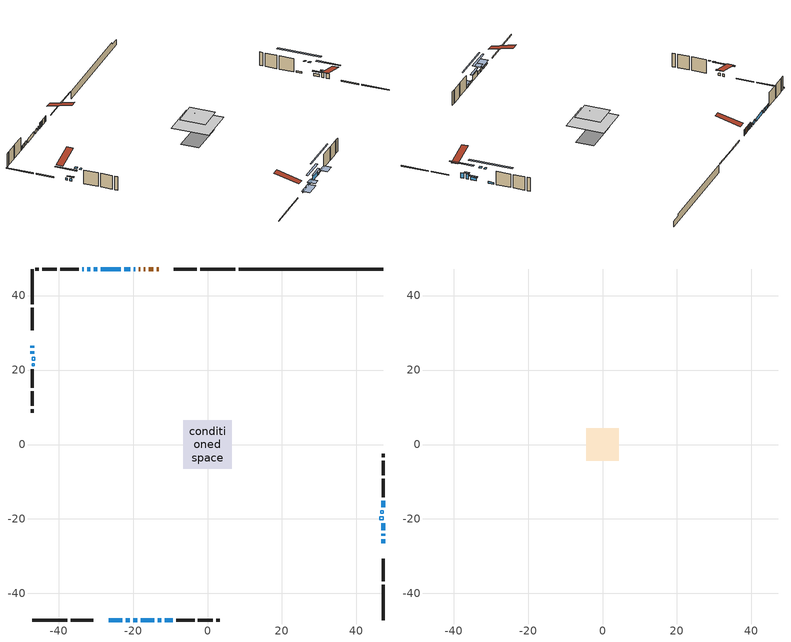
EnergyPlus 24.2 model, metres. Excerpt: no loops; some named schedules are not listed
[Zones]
conditioned space
 floor adiabatic (AdiabaticFloorConstruction): -6.47,-6.47 -6.47,6.47 6.47,6.47 6.47,-6.47 z3.05
 floor foundation (Slab1 construction): -6.58,-3.1 -6.58,3.1 6.58,3.1 6.58,-3.1 z-2.13
 wall outside (RimJoist1 construction): 7.48,47.12 -2,47.12 / -47.12,-47.12 -37.64,-47.12 / -47.12,47.12 -47.12,37.64 / 47.12,-47.12 47.12,-37.64 z0.61:0.91
 wall outside (RimJoist2 construction): -2.93,47.12 -9.01,47.12 / -36.71,-47.12 -30.62,-47.12 / -47.12,36.71 -47.12,30.62 / 47.12,-36.71 47.12,-30.62 z0.61:0.91
 wall outside (AdiabaticWallConstruction 1): -13.11,47.12 -13.61,47.12 / -14.53,47.12 -15.79,47.12 / -16.72,47.12 -17.14,47.12 / -18.07,47.12 -18.48,47.12 z0.61:2.64
 wall outside (AdiabaticWallConstruction): -26.53,-47.12 -22.85,-47.12 / -11.5,-47.12 -9.34,-47.12 z0.61:0.94; -19.4,47.12 -19.81,47.12 / -20.74,47.12 -22.31,47.12 / -21.92,-47.12 -20.85,-47.12 / -19.93,-47.12 -18.86,-47.12 / -23.24,47.12 -28.73,47.12 / -29.65,47.12 -30.49,47.12 / -31.42,47.12 -32.24,47.12 / -33.17,47.12 -33.63,47.12 z0.61:1.83; 47.12,-26.53 47.12,-25.47 / -17.93,-47.12 -14.27,-47.12 z0.61:2.44; -47.12,26.53 -47.12,25.92 / -47.12,25 -47.12,24.38 z0.61:1.45; 47.12,-24.54 47.12,-23.93 z0.61:2.39; 47.12,-23 47.12,-21.17 z0.61:1.6; 47.12,-16.87 47.12,-15.04 / -13.34,-47.12 -12.43,-47.12 z0.61:1.22
 wall outside (Wall1 construction): -34.56,47.12 -39.48,47.12 / -8.41,-47.12 -3.49,-47.12 / -47.12,20.2 -47.12,15.27 / 47.12,-14.12 47.12,-9.19 z0.61:5.49
 wall outside (Wall2 construction): -40.41,47.12 -44.33,47.12 / -2.56,-47.12 1.36,-47.12 / -47.12,14.34 -47.12,10.42 / 47.12,-8.26 47.12,-4.34 z0.61:5.49
 wall outside (Wall3 construction): -45.26,47.12 -46.19,47.12 / 2.29,-47.12 3.22,-47.12 / -47.12,9.49 -47.12,8.56 / 47.12,-3.41 47.12,-2.48 z0.61:5.49
 wall foundation (FoundationWall1 construction): 8.41,47.12,-2.13 8.41,47.12,0.61 43.25,47.12,0.61 43.25,47.12,-0.18 47.12,47.12,-0.18 47.12,47.12,-2.13
 window (WindowConstruction 9): -26.53,-47.12 -22.85,-47.12 z0.61:0.94
 window (WindowConstruction 11): -19.4,47.12 -19.81,47.12 z0.61:1.83
 window (WindowConstruction 12): -20.74,47.12 -22.31,47.12 z0.61:1.83
 window (WindowConstruction): 47.12,-26.53 47.12,-25.47 z0.61:2.44
 window (WindowConstruction 1): -21.92,-47.12 -20.85,-47.12 z0.61:1.83
 window (WindowConstruction 2): -19.92,-47.12 -18.86,-47.12 z0.61:1.83
 window (WindowConstruction 3): -47.12,26.53 -47.12,25.92 z0.61:1.45
 window (WindowConstruction 13): 47.12,-24.54 47.12,-23.93 z0.61:2.39
 window (WindowConstruction 4): 47.12,-23 47.12,-21.17 z0.61:1.6
 window (WindowConstruction 5): -23.24,47.12 -28.73,47.12 z0.61:1.83
 window (WindowConstruction 6): -29.65,47.12 -30.49,47.12 z0.61:1.83
 window (WindowConstruction 7): -17.93,-47.12 -14.27,-47.12 z0.61:2.44
 window (WindowConstruction 8): -47.12,24.99 -47.12,24.38 z0.61:1.45
 window (WindowConstruction 17): -31.42,47.12 -32.24,47.12 z0.61:1.83
 window (WindowConstruction 14): 47.12,-16.87 47.12,-15.04 z0.61:1.22
 window (WindowConstruction 15): -33.17,47.12 -33.63,47.12 z0.61:1.83
 window (WindowConstruction 16): -13.34,-47.12 -12.43,-47.12 z0.61:1.22
 window (WindowConstruction 10): -11.5,-47.12 -9.34,-47.12 z0.61:0.94
 door (Door): -13.11,47.12 -13.61,47.12 z0.61:2.64
 door (Door 1): -14.54,47.12 -15.79,47.12 z0.61:2.64
 door (Door 2): -16.72,47.12 -17.14,47.12 z0.61:2.64
 door (Door 3): -18.07,47.12 -18.47,47.12 z0.61:2.64
 ceiling adiabatic (AdiabaticFloorConstruction): 6.47,-6.47 6.47,6.47 -6.47,6.47 -6.47,-6.47 z3.05
 roof outside (Roof2 construction): -1.51,1.51 -1.51,-1.51 1.51,-1.51 1.51,1.51 z5.49
 roof outside (AdiabaticRoofConstruction): -47.12,22.66,5.49 -46.35,22.66,5.68 -46.35,23.46,5.68 -47.12,23.46,5.49; 47.12,-19.38,5.49 46.29,-19.38,5.7 46.29,-20.24,5.7 47.12,-20.24,5.49; 47.13,-17.8,5.49 46.49,-17.8,5.64 46.49,-18.45,5.64 47.13,-18.45,5.49; -47.13,21.12,5.49 -46.53,21.12,5.64 -46.53,21.74,5.64 -47.13,21.74,5.49
 skylight (SkylightConstruction): -47.12,22.66,5.49 -46.36,22.66,5.68 -46.36,23.46,5.68 -47.12,23.46,5.49
 skylight (SkylightConstruction 1): 47.12,-19.38,5.49 46.29,-19.38,5.7 46.29,-20.24,5.7 47.12,-20.24,5.49
 skylight (SkylightConstruction 2): 47.12,-17.8,5.49 46.5,-17.8,5.64 46.5,-18.45,5.64 47.12,-18.45,5.49
 skylight (SkylightConstruction 3): -47.12,21.12,5.49 -46.53,21.12,5.63 -46.53,21.73,5.63 -47.12,21.73,5.49
attic - vented
 floor to conditioned space (Floor1 construction Reversed): -4.4,-4.4 -4.4,4.4 4.4,4.4 4.4,-4.4 z5.49
 roof outside (Roof1 construction): -12.18,47.12,5.49 -12.18,38.46,7.65 -9.94,38.46,7.65 -9.94,47.12,5.49; -27.46,-47.12,5.49 -27.46,-38.46,7.65 -29.7,-38.46,7.65 -29.7,-47.12,5.49; -47.12,27.46,5.49 -38.46,27.46,7.65 -38.46,29.7,7.65 -47.12,29.7,5.49; 47.12,-27.46,5.49 38.46,-27.46,7.65 38.46,-29.7,7.65 47.12,-29.7,5.49
shading: -22.24,-47.12 -27.14,-47.12 -27.14,-49.86 -22.24,-49.86 z1.55; 47.12,-21.81 47.12,-30.19 47.73,-30.19 47.73,-21.81 z6.1; -20.24,-47.12 -22.53,-47.12 -22.53,-49.86 -20.24,-49.86 z2.44; -15.2,-47.12 -23.59,-47.12 -23.59,-47.73 -15.2,-47.73 z5.49; -47.12,22.41 -47.12,30.04 -47.73,30.04 -47.73,22.41 z4.96; 47.12,-23.32 47.12,-25.15 47.73,-25.15 47.73,-23.32 z3; 47.12,-20.56 47.12,-23.61 47.73,-23.61 47.73,-20.56 z2.21; -13.66,-47.12 -18.54,-47.12 -18.54,-47.73 -13.66,-47.73 z3.05; -47.12,23.47 -47.12,25.91 -47.73,25.91 -47.73,23.47 z2.36; 47.12,-8.34 47.12,-23.58 47.73,-23.58 47.73,-8.34 z7.93; -5.72,-47.12 -20.05,-47.12 -20.05,-47.42 -5.72,-47.42 z7.93; -8.73,-47.12 -12.11,-47.12 -12.11,-49.86 -8.73,-49.86 z1.55
[Building]
Building 1: Terrain=Suburbs
[Site:Location]
Vancouver Intl AP_BC: Latitude {deg}=49.19; Longitude {deg}=-123.18; Time Zone {hr}=-8; Elevation {m}=4; Keep Site Location Information=Yes
[Site:GroundTemperature:Shallow]
8.06451, 6.96315, 6.87495, 7.3976, 9.49575, 11.5841, 13.3946, 14.5416, 14.639, 13.7062, 11.9418, 9.91751
[Site:WaterMainsTemperature]
Calculation Method=Schedule; Temperature Schedule=mains temperature schedule
[Material] Roughness=Rough; Thermal Absorptance=0.9
Name | Thickness {m} | Conductivity {W/m-K} | Density {kg/m3} | Specific Heat {J/kg-K} | Solar Absorptance | Visible Absorptance
asphalt or fiberglass shingles | 0.00635 | 0.162714 | 1121.4 | 1465.45 | 0.4 | 0.4
asphalt or fiberglass shingles 1 | 0.00635 | 0.162714 | 1121.4 | 1465.45 | 0.7 | 0.7
ceiling loosefill ins | 0.254 | 0.0480833 | 16.02 | 1046.75 | 0.7 | 0.7
ceiling stud and cavity | 0.1397 | 0.113016 | 65.682 | 1177.47 | 0.7 | 0.7
concrete 4.0 in. | 0.1016 | 1.803125 | 2242.8 | 837.4 | 0.7 | 0.7
concrete 8.0 in. | 0.2032 | 1.803125 | 2242.8 | 837.4 | 0.7 | 0.7
door material | 0.04445 | 0.188738 | 512.64 | 1214.23 | 0.7 | 0.7
door material 1 | 0.04445 | 0.053851 | 512.64 | 1214.23 | 0.7 | 0.7
exterior vertical ins | 0.0519071 | 0.029427 | 32.04 | 1214.23 | 0.7 | 0.7
floor covering | 0.0127 | 0.0433444 | 54.468 | 1339.84 | 0.6 | 0.6
floor rigid ins; roof rigid ins 1; wall rigid ins 1 | 0.512978 | 0.029427 | 32.04 | 1214.23 | 0.7 | 0.7
floor stud and cavity | 0.1397 | 1.75129 | 37.0049 | 1207.88 | 0.7 | 0.7
furniture material conditioned space 1 | 0.1524 | 0.115458 | 640.8 | 1214.23 | 0.6 | 0.6
gypsum board | 0.0127 | 0.160291 | 801 | 837.4 | 0.6 | 0.6
gypsum board 1 | 0.0127 | 0.160291 | 801 | 837.4 | 0.7 | 0.7
osb sheathing 0.5 in. | 0.0127 | 0.115458 | 512.64 | 1214.23 | 0.7 | 0.7
osb sheathing 0.75 in. | 0.01905 | 0.115458 | 512.64 | 1214.23 | 0.7 | 0.7
osb sheathing 2.0 in. | 0.0508 | 0.115458 | 512.64 | 1214.23 | 0.7 | 0.7
rim joist rigid ins; roof rigid ins | 0.103632 | 0.029427 | 32.04 | 1214.23 | 0.7 | 0.7
rim joist stud and cavity | 0.0508 | 0.0959811 | 125.044 | 1163.47 | 0.6 | 0.6
rim joist stud and cavity 1 | 0.0508 | 0.0969488 | 125.044 | 1163.47 | 0.6 | 0.6
roof stud and cavity | 0.2032 | 0.978486 | 78.34581 | 1123.46 | 0.7 | 0.7
roof stud and cavity 1 | 0.18415 | 1.78684 | 37.0049 | 1207.88 | 0.6 | 0.6
slab rigid ins | 0.0621787 | 0.029427 | 32.04 | 1214.23 | 0.7 | 0.7
wall rigid ins | 0.051816 | 0.029427 | 32.04 | 1214.23 | 0.7 | 0.7
wall stud and cavity | 0.1397 | 0.168448 | 139.0536 | 1170.24 | 0.7 | 0.7
wall stud and cavity 1 | 0.1397 | 0.185807 | 139.0536 | 1170.24 | 0.7 | 0.7
wall stud and cavity 2 | 0.1397 | 0.111119 | 139.0536 | 1170.24 | 0.7 | 0.7
wall stud and cavity 3 | 0.0889 | 0.380278 | 52.3479 | 1209.89 | 0.7 | 0.7
wall stud and cavity 4 | 0.0889 | 0.391764 | 83.0341 | 1211.67 | 0.7 | 0.7
wood siding | 0.0254 | 0.102417 | 544.68 | 1172.36 | 0.4 | 0.4
wood siding 1; wood siding 2; wood siding 3 | 0.0254 | 0.102417 | 544.68 | 1172.36 | 0.7 | 0.7
[WindowMaterial:SimpleGlazingSystem]
Name | U-Factor {W/m2-K} | Solar Heat Gain Coefficient
SkylightMaterial | 4.00446 | 0.6444
SkylightMaterial 1 | 3.42081 | 0.6933
SkylightMaterial 2 | 3.7053 | 0.6718
SkylightMaterial 3 | 3.6969 | 0.6722
WindowMaterial | 2.80664 | 0.62
WindowMaterial 1 | 2.79869 | 0.66
WindowMaterial 10 | 2.83786 | 0.63
WindowMaterial 11 | 2.904297 | 0.51
WindowMaterial 12 | 2.85547 | 0.62
WindowMaterial 2 | 2.87193 | 0.6
WindowMaterial 3 | 2.813449 | 0.61
WindowMaterial 4 | 2.76859 | 0.65
WindowMaterial 5 | 2.88953 | 0.54
WindowMaterial 6 | 2.96619 | 0.52
WindowMaterial 7 | 2.983789 | 0.48
WindowMaterial 8 | 2.96789 | 0.5
WindowMaterial 9 | 2.907136 | 0.58
[Construction]
AdiabaticFloorConstruction: floor stud and cavity, floor rigid ins, osb sheathing 0.75 in., floor covering
AdiabaticRoofConstruction: asphalt or fiberglass shingles 1, roof rigid ins 1, osb sheathing 0.75 in., roof stud and cavity 1
AdiabaticWallConstruction: wood siding 2, wall rigid ins 1, wall stud and cavity 3, gypsum board
AdiabaticWallConstruction 1: wood siding 3, wall rigid ins 1, wall stud and cavity 3, gypsum board
Door: door material
Door 1; Door 2; Door 3: door material 1
Floor1 construction Reversed: gypsum board, ceiling stud and cavity, ceiling loosefill ins
FoundationWall1 construction: concrete 8.0 in., gypsum board 1
furniture construction conditioned space 1: furniture material conditioned space 1
PartitionWallConstruction: gypsum board, wall stud and cavity 4, gypsum board
RimJoist1 construction: wood siding 1, rim joist rigid ins, osb sheathing 2.0 in., rim joist stud and cavity
RimJoist2 construction: wood siding 1, rim joist rigid ins, osb sheathing 2.0 in., rim joist stud and cavity 1
Roof1 construction: asphalt or fiberglass shingles
Roof2 construction: asphalt or fiberglass shingles, roof rigid ins, osb sheathing 0.75 in., roof stud and cavity, gypsum board
SkylightConstruction: SkylightMaterial
SkylightConstruction 1: SkylightMaterial 1
SkylightConstruction 2: SkylightMaterial 2
SkylightConstruction 3: SkylightMaterial 3
Slab1 construction: slab rigid ins, concrete 4.0 in.
Wall1 construction: wood siding, wall rigid ins, osb sheathing 0.5 in., wall stud and cavity, gypsum board
Wall2 construction: wood siding, wall rigid ins, osb sheathing 0.5 in., wall stud and cavity 1, gypsum board
Wall3 construction: wood siding, osb sheathing 0.5 in., wall stud and cavity 2, gypsum board
WindowConstruction: WindowMaterial
WindowConstruction 1; WindowConstruction 2: WindowMaterial 1
WindowConstruction 10: WindowMaterial 7
WindowConstruction 11: WindowMaterial 8
WindowConstruction 12: WindowMaterial 9
WindowConstruction 13: WindowMaterial 10
WindowConstruction 14; WindowConstruction 15; WindowConstruction 16: WindowMaterial 11
WindowConstruction 17: WindowMaterial 12
WindowConstruction 3; WindowConstruction 8: WindowMaterial 2
WindowConstruction 4: WindowMaterial 3
WindowConstruction 5; WindowConstruction 7: WindowMaterial 4
WindowConstruction 6: WindowMaterial 5
WindowConstruction 9: WindowMaterial 6
[Zone] Multiplier=1; Part of Total Floor Area=Yes
Name | Volume {m3}
attic - vented | 28.6695
conditioned space | 709.9
[Space]
Name | Zone | Volume {m3}
attic - vented 1 | attic - vented | 28.6695
conditioned space 1 | conditioned space | 709.9
[ZoneInfiltration:EffectiveLeakageArea]
infil attic - vented 1: Zone or Space=attic - vented 1; Schedule=Always On Discrete; Effective Air Leakage Area {cm2}=3201.52; Stack Coefficient=0.000150678; Wind Coefficient=8.29363e-06
[ZoneMixing]
whole house fan mix: Zone or Space=attic - vented; Schedule=Always On Continuous; Design Flow Rate Calculation Method=Flow/Zone; Design Flow Rate {m3/s}=0; Source Zone or Space=conditioned space
[SurfaceProperty:ExposedFoundationPerimeter]
Slab1: Exposed Perimeter Calculation Method=TotalExposedPerimeter; Total Exposed Perimeter {m}=38.71
[InternalMass] Zone or ZoneList=conditioned space; Space or SpaceList=conditioned space 1
Name | Construction | Surface Area {m2}
furniture mass conditioned space 1 | furniture construction conditioned space 1 | 99.6002
partition wall mass | PartitionWallConstruction | 249.001
[Lights]
interior lighting: Zone or ZoneList or Space or SpaceList=conditioned space 1; Schedule=interior lighting schedule; Design Level Calculation Method=LightingLevel; Lighting Level {W}=343.2; Return Air Fraction=0; Fraction Radiant=0.6; Fraction Visible=0.2; Fraction Replaceable=1
[People]
occupants: Zone or ZoneList or Space or SpaceList=conditioned space 1; Number of People Schedule=occupants schedule; Number of People Calculation Method=People; Number of People=3; Fraction Radiant=0.314171; Sensible Heat Fraction=0.56303; Activity Level Schedule=occupants activity schedule; Carbon Dioxide Generation Rate {m3/s-W}=0; Enable ASHRAE 55 Comfort Warnings=No; Mean Radiant Temperature Calculation Type=EnclosureAveraged
[ElectricEquipment] Zone or ZoneList or Space or SpaceList=conditioned space 1; Design Level Calculation Method=EquipmentLevel
Name | Schedule | Design Level {W} | Fraction Latent | Fraction Radiant | Fraction Lost
clothes dryer | clothes dryer schedule | 140.772 | 0.015 | 0.081 | 0.85
clothes washer | clothes washer schedule | 32.1985 | 0.03 | 0.162 | 0.7
cooking range | cooking range schedule | 215.147 | 0.08 | 0.432 | 0.2
dishwasher | dishwasher schedule | 66.8632 | 0.3 | 0.18 | 0.4
fridge | fridge schedule | 72.9452 | 0 | 0.6 | 0
mech vent bath fan 0 | mech vent bath fan 0 schedule | 50.2 | 0 | 0 | 1
mech vent bath fan 1 | mech vent bath fan 1 schedule | 50.2 | 0 | 0 | 1
mech vent house fan | mech vent house fan schedule | 0 | 0 | 0 | 1
mech vent house fan cfis | mech vent house fan cfis schedule | 0 | 0 | 0 | 0
mech vent range fan 0 | mech vent range fan 0 schedule | 57 | 0 | 0 | 1
misc plug loads | misc plug loads schedule | 494.7 | 0.045 | 0.513 | 0.1
whole house fan | Always On Discrete | 0 | 0 | 0 | 1
[OtherEquipment] Zone or ZoneList or Space or SpaceList=conditioned space 1; Design Level Calculation Method=EquipmentLevel
Name | Fuel Type | Schedule | Design Level {W} | Fraction Latent | Fraction Radiant | Fraction Lost
clothes dryer 1 | Electricity | clothes dryer schedule | 0 | 0.015 | 0.081 | 0.85
cooking range 1 | Electricity | cooking range schedule | 0 | 0.08 | 0.432 | 0.2
general water use latent | None | general water use schedule | 62.594 | 1 | 0 | 0
general water use sensible | None | general water use schedule | -61.6891 | 0 | 0.6 | 0
mech vent house fan latent load | None | Always On Discrete | 0 | 1 | 0 | 0
mech vent house fan sensible load | None | Always On Discrete | 0 | 0 | 0 | 0
water heater energy adjustment1 | NaturalGas | Always On Discrete | 0.01 | 0 | 0 | 1
[ZoneInfiltration:DesignFlowRate] Zone or ZoneList or Space or SpaceList=conditioned space 1; Schedule=Always On Discrete; Design Flow Rate Calculation Method=Flow/Zone; Design Flow Rate {m3/s}=0
infil flow; natural vent flow; whole house fan flow
[Foundation:Kiva]
Foundation Kiva 1: Initial Indoor Air Temperature {C}=18; Wall Height Above Grade {m}=0.609996; Wall Depth Below Slab {m}=0.2032; Custom Block Material Name 1=exterior vertical ins; Custom Block Depth 1 {m}=2.74; Custom Block X Position 1 {m}=0.2159; Custom Block Z Position 1 {m}=0
[Foundation:Kiva:Settings]
Soil Conductivity {W/m-K}=0.849921; Soil Density {kg/m3}=1842.3; Soil Specific Heat {J/kg-K}=418.7; Ground Solar Absorptivity=0.9; Ground Thermal Absorptivity=0.9; Ground Surface Roughness {m}=0.03; Far-Field Width {m}=40; Deep-Ground Boundary Condition=ZeroFlux; Deep-Ground Depth {m}=40; Minimum Cell Dimension {m}=0.2; Maximum Cell Growth Coefficient=3; Simulation Timestep=Timestep
[Exterior:Lights]
exterior lighting: Schedule=exterior lighting schedule; Design Level {W}=75.6
[Schedule:Constant]
Name | Hourly Value
Always On Continuous; mech vent house fan schedule; mech vent house fan cfis schedule; Always On Discrete | 1
occupants activity schedule | 117.228
fridge schedule | 0
[Schedule:Week:Daily]
interior lighting schedule Week Rule - Jan1-Jan27: interior lighting schedule day, interior lighting schedule day, interior lighting schedule day, interior lighting schedule day, interior lighting schedule day, interior lighting schedule day, interior lighting schedule day, interior lighting schedule default day, interior lighting schedule default day, interior lighting schedule default day, interior lighting schedule default day, interior lighting schedule default day
interior lighting schedule Week Rule - Jan28-Feb3: interior lighting schedule day, interior lighting schedule day, interior lighting schedule day, interior lighting schedule day, interior lighting schedule day 1, interior lighting schedule day 1, interior lighting schedule day 1, interior lighting schedule default day, interior lighting schedule default day, interior lighting schedule default day, interior lighting schedule default day, interior lighting schedule default day
interior lighting schedule Week Rule - Feb4-Feb24: interior lighting schedule day 1, interior lighting schedule day 1, interior lighting schedule day 1, interior lighting schedule day 1, interior lighting schedule day 1, interior lighting schedule day 1, interior lighting schedule day 1, interior lighting schedule default day, interior lighting schedule default day, interior lighting schedule default day, interior lighting schedule default day, interior lighting schedule default day
interior lighting schedule Week Rule - Feb25-Mar3: interior lighting schedule day 1, interior lighting schedule day 1, interior lighting schedule day 1, interior lighting schedule day 1, interior lighting schedule day 2, interior lighting schedule day 2, interior lighting schedule day 2, interior lighting schedule default day, interior lighting schedule default day, interior lighting schedule default day, interior lighting schedule default day, interior lighting schedule default day
interior lighting schedule Week Rule - Mar4-Mar31: interior lighting schedule day 2, interior lighting schedule day 2, interior lighting schedule day 2, interior lighting schedule day 2, interior lighting schedule day 2, interior lighting schedule day 2, interior lighting schedule day 2, interior lighting schedule default day, interior lighting schedule default day, interior lighting schedule default day, interior lighting schedule default day, interior lighting schedule default day
interior lighting schedule Week Rule - Apr1-Apr28: interior lighting schedule day 3, interior lighting schedule day 3, interior lighting schedule day 3, interior lighting schedule day 3, interior lighting schedule day 3, interior lighting schedule day 3, interior lighting schedule day 3, interior lighting schedule default day, interior lighting schedule default day, interior lighting schedule default day, interior lighting schedule default day, interior lighting schedule default day
interior lighting schedule Week Rule - Apr29-May5: interior lighting schedule day 3, interior lighting schedule day 3, interior lighting schedule day 4, interior lighting schedule day 4, interior lighting schedule day 4, interior lighting schedule day 4, interior lighting schedule day 4, interior lighting schedule default day, interior lighting schedule default day, interior lighting schedule default day, interior lighting schedule default day, interior lighting schedule default day
interior lighting schedule Week Rule - May6-May26: interior lighting schedule day 4, interior lighting schedule day 4, interior lighting schedule day 4, interior lighting schedule day 4, interior lighting schedule day 4, interior lighting schedule day 4, interior lighting schedule day 4, interior lighting schedule default day, interior lighting schedule default day, interior lighting schedule default day, interior lighting schedule default day, interior lighting schedule default day
interior lighting schedule Week Rule - May27-Jun2: interior lighting schedule day 4, interior lighting schedule day 4, interior lighting schedule day 4, interior lighting schedule day 4, interior lighting schedule day 4, interior lighting schedule day 5, interior lighting schedule day 5, interior lighting schedule default day, interior lighting schedule default day, interior lighting schedule default day, interior lighting schedule default day, interior lighting schedule default day
interior lighting schedule Week Rule - Jun3-Jun30: interior lighting schedule day 5, interior lighting schedule day 5, interior lighting schedule day 5, interior lighting schedule day 5, interior lighting schedule day 5, interior lighting schedule day 5, interior lighting schedule day 5, interior lighting schedule default day, interior lighting schedule default day, interior lighting schedule default day, interior lighting schedule default day, interior lighting schedule default day
interior lighting schedule Week Rule - Jul1-Jul28: interior lighting schedule day 6, interior lighting schedule day 6, interior lighting schedule day 6, interior lighting schedule day 6, interior lighting schedule day 6, interior lighting schedule day 6, interior lighting schedule day 6, interior lighting schedule default day, interior lighting schedule default day, interior lighting schedule default day, interior lighting schedule default day, interior lighting schedule default day
interior lighting schedule Week Rule - Jul29-Aug4: interior lighting schedule day 6, interior lighting schedule day 6, interior lighting schedule day 6, interior lighting schedule day 7, interior lighting schedule day 7, interior lighting schedule day 7, interior lighting schedule day 7, interior lighting schedule default day, interior lighting schedule default day, interior lighting schedule default day, interior lighting schedule default day, interior lighting schedule default day
interior lighting schedule Week Rule - Aug5-Aug25: interior lighting schedule day 7, interior lighting schedule day 7, interior lighting schedule day 7, interior lighting schedule day 7, interior lighting schedule day 7, interior lighting schedule day 7, interior lighting schedule day 7, interior lighting schedule default day, interior lighting schedule default day, interior lighting schedule default day, interior lighting schedule default day, interior lighting schedule default day
interior lighting schedule Week Rule - Aug26-Sep1: interior lighting schedule day 7, interior lighting schedule day 7, interior lighting schedule day 7, interior lighting schedule day 7, interior lighting schedule day 7, interior lighting schedule day 7, interior lighting schedule day 8, interior lighting schedule default day, interior lighting schedule default day, interior lighting schedule default day, interior lighting schedule default day, interior lighting schedule default day
interior lighting schedule Week Rule - Sep2-Sep29: interior lighting schedule day 8, interior lighting schedule day 8, interior lighting schedule day 8, interior lighting schedule day 8, interior lighting schedule day 8, interior lighting schedule day 8, interior lighting schedule day 8, interior lighting schedule default day, interior lighting schedule default day, interior lighting schedule default day, interior lighting schedule default day, interior lighting schedule default day
interior lighting schedule Week Rule - Sep30-Oct6: interior lighting schedule day 8, interior lighting schedule day 9, interior lighting schedule day 9, interior lighting schedule day 9, interior lighting schedule day 9, interior lighting schedule day 9, interior lighting schedule day 9, interior lighting schedule default day, interior lighting schedule default day, interior lighting schedule default day, interior lighting schedule default day, interior lighting schedule default day
interior lighting schedule Week Rule - Oct7-Oct27: interior lighting schedule day 9, interior lighting schedule day 9, interior lighting schedule day 9, interior lighting schedule day 9, interior lighting schedule day 9, interior lighting schedule day 9, interior lighting schedule day 9, interior lighting schedule default day, interior lighting schedule default day, interior lighting schedule default day, interior lighting schedule default day, interior lighting schedule default day
interior lighting schedule Week Rule - Oct28-Nov3: interior lighting schedule day 9, interior lighting schedule day 9, interior lighting schedule day 9, interior lighting schedule day 9, interior lighting schedule day 10, interior lighting schedule day 10, interior lighting schedule day 10, interior lighting schedule default day, interior lighting schedule default day, interior lighting schedule default day, interior lighting schedule default day, interior lighting schedule default day
interior lighting schedule Week Rule - Nov4-Nov24: interior lighting schedule day 10, interior lighting schedule day 10, interior lighting schedule day 10, interior lighting schedule day 10, interior lighting schedule day 10, interior lighting schedule day 10, interior lighting schedule day 10, interior lighting schedule default day, interior lighting schedule default day, interior lighting schedule default day, interior lighting schedule default day, interior lighting schedule default day
interior lighting schedule Week Rule - Nov25-Dec1: interior lighting schedule day 10, interior lighting schedule day 10, interior lighting schedule day 10, interior lighting schedule day 10, interior lighting schedule day 10, interior lighting schedule day 10, interior lighting schedule day 11, interior lighting schedule default day, interior lighting schedule default day, interior lighting schedule default day, interior lighting schedule default day, interior lighting schedule default day
interior lighting schedule Week Rule - Dec2-Dec31: interior lighting schedule day 11, interior lighting schedule day 11, interior lighting schedule day 11, interior lighting schedule day 11, interior lighting schedule day 11, interior lighting schedule day 11, interior lighting schedule day 11, interior lighting schedule default day, interior lighting schedule default day, interior lighting schedule default day, interior lighting schedule default day, interior lighting schedule default day
occupants schedule Week Rule - Jan1-Dec31: occupants schedule day, occupants schedule day, occupants schedule day, occupants schedule day, occupants schedule day, occupants schedule day, occupants schedule day, occupants schedule default day, occupants schedule default day, occupants schedule default day, occupants schedule default day, occupants schedule default day
clothes dryer schedule Week Rule - Jan1-Dec31: clothes dryer schedule day, clothes dryer schedule day, clothes dryer schedule day, clothes dryer schedule day, clothes dryer schedule day, clothes dryer schedule day, clothes dryer schedule day, clothes dryer schedule default day, clothes dryer schedule default day, clothes dryer schedule default day, clothes dryer schedule default day, clothes dryer schedule default day
clothes washer schedule Week Rule - Jan1-Dec31: clothes washer schedule day, clothes washer schedule day, clothes washer schedule day, clothes washer schedule day, clothes washer schedule day, clothes washer schedule day, clothes washer schedule day, clothes washer schedule default day, clothes washer schedule default day, clothes washer schedule default day, clothes washer schedule default day, clothes washer schedule default day
cooking range schedule Week Rule - Jan1-Dec31: cooking range schedule day, cooking range schedule day, cooking range schedule day, cooking range schedule day, cooking range schedule day, cooking range schedule day, cooking range schedule day, cooking range schedule default day, cooking range schedule default day, cooking range schedule default day, cooking range schedule default day, cooking range schedule default day
dishwasher schedule Week Rule - Jan1-Dec31: dishwasher schedule day, dishwasher schedule day, dishwasher schedule day, dishwasher schedule day, dishwasher schedule day, dishwasher schedule day, dishwasher schedule day, dishwasher schedule default day, dishwasher schedule default day, dishwasher schedule default day, dishwasher schedule default day, dishwasher schedule default day
mech vent bath fan 0 schedule Week Rule - Jan1-Dec31: mech vent bath fan 0 schedule day, mech vent bath fan 0 schedule day, mech vent bath fan 0 schedule day, mech vent bath fan 0 schedule day, mech vent bath fan 0 schedule day, mech vent bath fan 0 schedule day, mech vent bath fan 0 schedule day, mech vent bath fan 0 schedule default day, mech vent bath fan 0 schedule default day, mech vent bath fan 0 schedule default day, mech vent bath fan 0 schedule default day, mech vent bath fan 0 schedule default day
mech vent bath fan 1 schedule Week Rule - Jan1-Dec31: mech vent bath fan 1 schedule day, mech vent bath fan 1 schedule day, mech vent bath fan 1 schedule day, mech vent bath fan 1 schedule day, mech vent bath fan 1 schedule day, mech vent bath fan 1 schedule day, mech vent bath fan 1 schedule day, mech vent bath fan 1 schedule default day, mech vent bath fan 1 schedule default day, mech vent bath fan 1 schedule default day, mech vent bath fan 1 schedule default day, mech vent bath fan 1 schedule default day
mech vent range fan 0 schedule Week Rule - Jan1-Dec31: mech vent range fan 0 schedule day, mech vent range fan 0 schedule day, mech vent range fan 0 schedule day, mech vent range fan 0 schedule day, mech vent range fan 0 schedule day, mech vent range fan 0 schedule day, mech vent range fan 0 schedule day, mech vent range fan 0 schedule default day, mech vent range fan 0 schedule default day, mech vent range fan 0 schedule default day, mech vent range fan 0 schedule default day, mech vent range fan 0 schedule default day
misc plug loads schedule Week Rule - Jan1-Dec31: misc plug loads schedule day, misc plug loads schedule day, misc plug loads schedule day, misc plug loads schedule day, misc plug loads schedule day, misc plug loads schedule day, misc plug loads schedule day, misc plug loads schedule default day, misc plug loads schedule default day, misc plug loads schedule default day, misc plug loads schedule default day, misc plug loads schedule default day
general water use schedule Week Rule - Jan1-Dec31: general water use schedule day, general water use schedule day, general water use schedule day, general water use schedule day, general water use schedule day, general water use schedule day, general water use schedule day, general water use schedule default day, general water use schedule default day, general water use schedule default day, general water use schedule default day, general water use schedule default day
exterior lighting schedule Week Rule - Jan1-Jan27: exterior lighting schedule day, exterior lighting schedule day, exterior lighting schedule day, exterior lighting schedule day, exterior lighting schedule day, exterior lighting schedule day, exterior lighting schedule day, exterior lighting schedule default day, exterior lighting schedule default day, exterior lighting schedule default day, exterior lighting schedule default day, exterior lighting schedule default day
exterior lighting schedule Week Rule - Jan28-Feb3: exterior lighting schedule day, exterior lighting schedule day, exterior lighting schedule day, exterior lighting schedule day, exterior lighting schedule day 1, exterior lighting schedule day 1, exterior lighting schedule day 1, exterior lighting schedule default day, exterior lighting schedule default day, exterior lighting schedule default day, exterior lighting schedule default day, exterior lighting schedule default day
exterior lighting schedule Week Rule - Feb4-Feb24: exterior lighting schedule day 1, exterior lighting schedule day 1, exterior lighting schedule day 1, exterior lighting schedule day 1, exterior lighting schedule day 1, exterior lighting schedule day 1, exterior lighting schedule day 1, exterior lighting schedule default day, exterior lighting schedule default day, exterior lighting schedule default day, exterior lighting schedule default day, exterior lighting schedule default day
exterior lighting schedule Week Rule - Feb25-Mar3: exterior lighting schedule day 1, exterior lighting schedule day 1, exterior lighting schedule day 1, exterior lighting schedule day 1, exterior lighting schedule day 2, exterior lighting schedule day 2, exterior lighting schedule day 2, exterior lighting schedule default day, exterior lighting schedule default day, exterior lighting schedule default day, exterior lighting schedule default day, exterior lighting schedule default day
[Schedule:Year]
interior lighting schedule: interior lighting schedule Week Rule - Jan1-Jan27, 1, 1, 1, 27, interior lighting schedule Week Rule - Jan28-Feb3, 1, 28, 2, 3, interior lighting schedule Week Rule - Feb4-Feb24, 2, 4, 2, 24, interior lighting schedule Week Rule - Feb25-Mar3, 2, 25, 3, 3, interior lighting schedule Week Rule - Mar4-Mar31, 3, 4, 3, 31, interior lighting schedule Week Rule - Apr1-Apr28, 4, 1, 4, 28, interior lighting schedule Week Rule - Apr29-May5, 4, 29, 5, 5, interior lighting schedule Week Rule - May6-May26, 5, 6, 5, 26, interior lighting schedule Week Rule - May27-Jun2, 5, 27, 6, 2, interior lighting schedule Week Rule - Jun3-Jun30, 6, 3, 6, 30, interior lighting schedule Week Rule - Jul1-Jul28, 7, 1, 7, 28, interior lighting schedule Week Rule - Jul29-Aug4, 7, 29, 8, 4, interior lighting schedule Week Rule - Aug5-Aug25, 8, 5, 8, 25, interior lighting schedule Week Rule - Aug26-Sep1, 8, 26, 9, 1, interior lighting schedule Week Rule - Sep2-Sep29, 9, 2, 9, 29, interior lighting schedule Week Rule - Sep30-Oct6, 9, 30, 10, 6, interior lighting schedule Week Rule - Oct7-Oct27, 10, 7, 10, 27, interior lighting schedule Week Rule - Oct28-Nov3, 10, 28, 11, 3, interior lighting schedule Week Rule - Nov4-Nov24, 11, 4, 11, 24, interior lighting schedule Week Rule - Nov25-Dec1, 11, 25, 12, 1, interior lighting schedule Week Rule - Dec2-Dec31, 12, 2, 12, 31
occupants schedule: occupants schedule Week Rule - Jan1-Dec31, 1, 1, 12, 31
clothes dryer schedule: clothes dryer schedule Week Rule - Jan1-Dec31, 1, 1, 12, 31
clothes washer schedule: clothes washer schedule Week Rule - Jan1-Dec31, 1, 1, 12, 31
cooking range schedule: cooking range schedule Week Rule - Jan1-Dec31, 1, 1, 12, 31
dishwasher schedule: dishwasher schedule Week Rule - Jan1-Dec31, 1, 1, 12, 31
mech vent bath fan 0 schedule: mech vent bath fan 0 schedule Week Rule - Jan1-Dec31, 1, 1, 12, 31
mech vent bath fan 1 schedule: mech vent bath fan 1 schedule Week Rule - Jan1-Dec31, 1, 1, 12, 31
mech vent range fan 0 schedule: mech vent range fan 0 schedule Week Rule - Jan1-Dec31, 1, 1, 12, 31
misc plug loads schedule: misc plug loads schedule Week Rule - Jan1-Dec31, 1, 1, 12, 31
general water use schedule: general water use schedule Week Rule - Jan1-Dec31, 1, 1, 12, 31
exterior lighting schedule: exterior lighting schedule Week Rule - Jan1-Jan27, 1, 1, 1, 27, exterior lighting schedule Week Rule - Jan28-Feb3, 1, 28, 2, 3, exterior lighting schedule Week Rule - Feb4-Feb24, 2, 4, 2, 24, exterior lighting schedule Week Rule - Feb25-Mar3, 2, 25, 3, 3, exterior lighting schedule Week Rule - Mar4-Mar31, 3, 4, 3, 31, exterior lighting schedule Week Rule - Apr1-Apr28, 4, 1, 4, 28, exterior lighting schedule Week Rule - Apr29-May5, 4, 29, 5, 5, exterior lighting schedule Week Rule - May6-May26, 5, 6, 5, 26, exterior lighting schedule Week Rule - May27-Jun2, 5, 27, 6, 2, exterior lighting schedule Week Rule - Jun3-Jun30, 6, 3, 6, 30, exterior lighting schedule Week Rule - Jul1-Jul28, 7, 1, 7, 28, exterior lighting schedule Week Rule - Jul29-Aug4, 7, 29, 8, 4, exterior lighting schedule Week Rule - Aug5-Aug25, 8, 5, 8, 25, exterior lighting schedule Week Rule - Aug26-Sep1, 8, 26, 9, 1, exterior lighting schedule Week Rule - Sep2-Sep29, 9, 2, 9, 29, exterior lighting schedule Week Rule - Sep30-Oct6, 9, 30, 10, 6, exterior lighting schedule Week Rule - Oct7-Oct27, 10, 7, 10, 27, exterior lighting schedule Week Rule - Oct28-Nov3, 10, 28, 11, 3, exterior lighting schedule Week Rule - Nov4-Nov24, 11, 4, 11, 24, exterior lighting schedule Week Rule - Nov25-Dec1, 11, 25, 12, 1, exterior lighting schedule Week Rule - Dec2-Dec31, 12, 2, 12, 31
[Schedule:Compact]
mains temperature schedule: Through: 01/01, For: AllDays, Until: 24:00, 11.375, Through: 01/02, For: AllDays, Until: 24:00, 11.3367, Through: 01/03, For: AllDays, Until: 24:00, 11.2994, Through: 01/04, For: AllDays, Until: 24:00, 11.2628, Through: 01/05, For: AllDays, Until: 24:00, 11.2267, Through: 01/06, For: AllDays, Until: 24:00, 11.1917, Through: 01/07, For: AllDays, Until: 24:00, 11.1578, Through: 01/08, For: AllDays, Until: 24:00, 11.1244, Through: 01/09, For: AllDays, Until: 24:00, 11.0917, Through: 01/10, For: AllDays, Until: 24:00, 11.06, Through: 01/11, For: AllDays, Until: 24:00, 11.0289, Through: 01/12, For: AllDays, Until: 24:00, 10.9989, Through: 01/13, For: AllDays, Until: 24:00, 10.97, Through: 01/14, For: AllDays, Until: 24:00, 10.9417, Through: 01/15, For: AllDays, Until: 24:00, 10.9139, Through: 01/16, For: AllDays, Until: 24:00, 10.8878, Through: 01/17, For: AllDays, Until: 24:00, 10.8622, Through: 01/18, For: AllDays, Until: 24:00, 10.8372, Through: 01/19, For: AllDays, Until: 24:00, 10.8133, Through: 01/20, For: AllDays, Until: 24:00, 10.7906, Through: 01/21, For: AllDays, Until: 24:00, 10.7683, Through: 01/22, For: AllDays, Until: 24:00, 10.7478, Through: 01/23, For: AllDays, Until: 24:00, 10.7272, Through: 01/24, For: AllDays, Until: 24:00, 10.7083, Through: 01/25, For: AllDays, Until: 24:00, 10.69, Through: 01/26, For: AllDays, Until: 24:00, 10.6728, Through: 01/27, For: AllDays, Until: 24:00, 10.6567, Through: 01/28, For: AllDays, Until: 24:00, 10.6411, Through: 01/29, For: AllDays, Until: 24:00, 10.6267, Through: 01/30, For: AllDays, Until: 24:00, 10.6133, Through: 01/31, For: AllDays, Until: 24:00, 10.6011, Through: 02/01, For: AllDays, Until: 24:00, 10.59, Through: 02/02, For: AllDays, Until: 24:00, 10.5794, Through: 02/03, For: AllDays, Until: 24:00, 10.57, Through: 02/04, For: AllDays, Until: 24:00, 10.5617, Through: 02/05, For: AllDays, Until: 24:00, 10.5539, Through: 02/06, For: AllDays, Until: 24:00, 10.5478, Through: 02/07, For: AllDays, Until: 24:00, 10.5422, Through: 02/08, For: AllDays, Until: 24:00, 10.5378, Through: 02/09, For: AllDays, Until: 24:00, 10.5339, Through: 02/10, For: AllDays, Until: 24:00, 10.5317, Through: 02/11, For: AllDays, Until: 24:00, 10.53, Through: 02/12, For: AllDays, Until: 24:00, 10.53, Through: 02/13, For: AllDays, Until: 24:00, 10.5306, Through: 02/14, For: AllDays, Until: 24:00, 10.5317, Through: 02/15, For: AllDays, Until: 24:00, 10.5344, Through: 02/16, For: AllDays, Until: 24:00, 10.5378, Through: 02/17, For: AllDays, Until: 24:00, 10.5428, Through: 02/18, For: AllDays, Until: 24:00, 10.5483, Through: 02/19, For: AllDays, Until: 24:00, 10.5544, Through: 02/20, For: AllDays, Until: 24:00, 10.5622, Through: 02/21, For: AllDays, Until: 24:00, 10.5706, Through: 02/22, For: AllDays, Until: 24:00, 10.5806, Through: 02/23, For: AllDays, Until: 24:00, 10.5911, Through: 02/24, For: AllDays, Until: 24:00, 10.6022, Through: 02/25, For: AllDays, Until: 24:00, 10.615, Through: 02/26, For: AllDays, Until: 24:00, 10.6283, Through: 02/27, For: AllDays, Until: 24:00, 10.6428, Through: 02/28, For: AllDays, Until: 24:00, 10.6583, Through: 03/01, For: AllDays, Until: 24:00, 10.6744, Through: 03/02, For: AllDays, Until: 24:00, 10.6917, Through: 03/03, For: AllDays, Until: 24:00, 10.71, Through: 03/04, For: AllDays, Until: 24:00, 10.7294, Through: 03/05, For: AllDays, Until: 24:00, 10.7494, Through: 03/06, For: AllDays, Until: 24:00, 10.7706, Through: 03/07, For: AllDays, Until: 24:00, 10.7928, Through: 03/08, For: AllDays, Until: 24:00, 10.8161, Through: 03/09, For: AllDays, Until: 24:00, 10.84, Through: 03/10, For: AllDays, Until: 24:00, 10.8644, Through: 03/11, For: AllDays, Until: 24:00, 10.8906, Through: 03/12, For: AllDays, Until: 24:00, 10.9167, Through: 03/13, For: AllDays, Until: 24:00, 10.9444, Through: 03/14, For: AllDays, Until: 24:00, 10.9728, Through: 03/15, For: AllDays, Until: 24:00, 11.0022, Through: 03/16, For: AllDays, Until: 24:00, 11.0322, Through: 03/17, For: AllDays, Until: 24:00, 11.0633, Through: 03/18, For: AllDays, Until: 24:00, 11.095, Through: 03/19, For: AllDays, Until: 24:00, 11.1278, Through: 03/20, For: AllDays, Until: 24:00, 11.1611, Through: 03/21, For: AllDays, Until: 24:00, 11.1956, Through: 03/22, For: AllDays, Until: 24:00, 11.2306, Through: 03/23, For: AllDays, Until: 24:00, 11.2667, Through: 03/24, For: AllDays, Until: 24:00, 11.3033, Through: 03/25, For: AllDays, Until: 24:00, 11.3406, Through: 03/26, For: AllDays, Until: 24:00, 11.3789, Through: 03/27, For: AllDays, Until: 24:00, 11.4178, Through: 03/28, For: AllDays, Until: 24:00, 11.4572, Through: 03/29, For: AllDays, Until: 24:00, 11.4978, Through: 03/30, For: AllDays, Until: 24:00, 11.5389, Through: 03/31, For: AllDays, Until: 24:00, 11.5811, Through: 04/01, For: AllDays, Until: 24:00, 11.6233, Through: 04/02, For: AllDays, Until: 24:00, 11.6667, Through: 04/03, For: AllDays, Until: 24:00, 11.7106, Through: 04/04, For: AllDays, Until: 24:00, 11.755, Through: 04/05, For: AllDays, Until: 24:00, 11.8006, Through: 04/06, For: AllDays, Until: 24:00, 11.8461, Through: 04/07, For: AllDays, Until: 24:00, 11.8928, Through: 04/08, For: AllDays, Until: 24:00, 11.9394, Through: 04/09, For: AllDays, Until: 24:00, 11.9872, Through: 04/10, For: AllDays, Until: 24:00, 12.0356, Through: 04/11, For: AllDays, Until: 24:00, 12.0844, Through: 04/12, For: AllDays, Until: 24:00, 12.1333, Through: 04/13, For: AllDays, Until: 24:00, 12.1833, Through: 04/14, For: AllDays, Until: 24:00, 12.2339, Through: 04/15, For: AllDays, Until: 24:00, 12.2844, Through: 04/16, For: AllDays, Until: 24:00, 12.3361, Through: 04/17, For: AllDays, Until: 24:00, 12.3878, Through: 04/18, For: AllDays, Until: 24:00, 12.44, Through: 04/19, For: AllDays, Until: 24:00, 12.4928, Through: 04/20, For: AllDays, Until: 24:00, 12.5456, Through: 04/21, For: AllDays, Until: 24:00, 12.5994, Through: 04/22, For: AllDays, Until: 24:00, 12.6533, Through: 04/23, For: AllDays, Until: 24:00, 12.7072, Through: 04/24, For: AllDays, Until: 24:00, 12.7622, Through: 04/25, For: AllDays, Until: 24:00, 12.8172, Through: 04/26, For: AllDays, Until: 24:00, 12.8722, Through: 04/27, For: AllDays, Until: 24:00, 12.9278, Through: 04/28, For: AllDays, Until: 24:00, 12.9839, Through: 04/29, For: AllDays, Until: 24:00, 13.04, Through: 04/30, For: AllDays, Until: 24:00, 13.0961, Through: 05/01, For: AllDays, Until: 24:00, 13.1533, Through: 05/02, For: AllDays, Until: 24:00, 13.21, Through: 05/03, For: AllDays, Until: 24:00, 13.2672, Through: 05/04, For: AllDays, Until: 24:00, 13.3244, Through: 05/05, For: AllDays, Until: 24:00, 13.3817, Through: 05/06, For: AllDays, Until: 24:00, 13.4394, Through: 05/07, For: AllDays, Until: 24:00, 13.4972, Through: 05/08, For: AllDays, Until: 24:00, 13.555, Through: 05/09, For: AllDays, Until: 24:00, 13.6133, Through: 05/10, For: AllDays, Until: 24:00, 13.6711, Through: 05/11, For: AllDays, Until: 24:00, 13.7294, Through: 05/12, For: AllDays, Until: 24:00, 13.7878, Through: 05/13, For: AllDays, Until: 24:00, 13.8461, Through: 05/14, For: AllDays, Until: 24:00, 13.9044, Through: 05/15, For: AllDays, Until: 24:00, 13.9628, Through: 05/16, For: AllDays, Until: 24:00, 14.0211, Through: 05/17, For: AllDays, Until: 24:00, 14.0789, Through: 05/18, For: AllDays, Until: 24:00, 14.1372, Through: 05/19, For: AllDays, Until: 24:00, 14.1956, Through: 05/20, For: AllDays, Until: 24:00, 14.2533, Through: 05/21, For: AllDays, Until: 24:00, 14.3117, Through: 05/22, For: AllDays, Until: 24:00, 14.3694, Through: 05/23, For: AllDays, Until: 24:00, 14.4272, Through: 05/24, For: AllDays, Until: 24:00, 14.4844, Through: 05/25, For: AllDays, Until: 24:00, 14.5422, Through: 05/26, For: AllDays, Until: 24:00, 14.5994, Through: 05/27, For: AllDays, Until: 24:00, 14.6561, Through: 05/28, For: AllDays, Until: 24:00, 14.7128, Through: 05/29, For: AllDays, Until: 24:00, 14.7694, Through: 05/30, For: AllDays, Until: 24:00, 14.8261, Through: 05/31, For: AllDays, Until: 24:00, 14.8817, Through: 06/01, For: AllDays, Until: 24:00, 14.9378, Through: 06/02, For: AllDays, Until: 24:00, 14.9933, Through: 06/03, For: AllDays, Until: 24:00, 15.0483, Through: 06/04, For: AllDays, Until: 24:00, 15.1028, Through: 06/05, For: AllDays, Until: 24:00, 15.1572, Through: 06/06, For: AllDays, Until: 24:00, 15.2117, Through: 06/07, For: AllDays, Until: 24:00, 15.265, Through: 06/08, For: AllDays, Until: 24:00, 15.3183, Through: 06/09, For: AllDays, Until: 24:00, 15.3711, Through: 06/10, For: AllDays, Until: 24:00, 15.4239, Through: 06/11, For: AllDays, Until: 24:00, 15.4756, Through: 06/12, For: AllDays, Until: 24:00, 15.5272, Through: 06/13, For: AllDays, Until: 24:00, 15.5783, Through: 06/14, For: AllDays, Until: 24:00, 15.6289, Through: 06/15, For: AllDays, Until: 24:00, 15.6789, Through: 06/16, For: AllDays, Until: 24:00, 15.7283, Through: 06/17, For: AllDays, Until: 24:00, 15.7772, Through: 06/18, For: AllDays, Until: 24:00, 15.8261, Through: 06/19, For: AllDays, Until: 24:00, 15.8739, Through: 06/20, For: AllDays, Until: 24:00, 15.9211, Through: 06/21, For: AllDays, Until: 24:00, 15.9678, Through: 06/22, For: AllDays, Until: 24:00, 16.0139, Through: 06/23, For: AllDays, Until: 24:00, 16.0594, Through: 06/24, For: AllDays, Until: 24:00, 16.1044, Through: 06/25, For: AllDays, Until: 24:00, 16.1483, Through: 06/26, For: AllDays, Until: 24:00, 16.1922, Through: 06/27, For: AllDays, Until: 24:00, 16.235, Through: 06/28, For: AllDays, Until: 24:00, 16.2772, Through: 06/29, For: AllDays, Until: 24:00, 16.3183, Through: 06/30, For: AllDays, Until: 24:00, 16.3594, Through: 07/01, For: AllDays, Until: 24:00, 16.3994, Through: 07/02, For: AllDays, Until: 24:00, 16.4389, Through: 07/03, For: AllDays, Until: 24:00, 16.4772, Through: 07/04, For: AllDays, Until: 24:00, 16.515, Through: 07/05, For: AllDays, Until: 24:00, 16.5522, Through: 07/06, For: AllDays, Until: 24:00, 16.5883, Through: 07/07, For: AllDays, Until: 24:00, 16.6239, Through: 07/08, For: AllDays, Until: 24:00, 16.6583, Through: 07/09, For: AllDays, Until: 24:00, 16.6922, Through: 07/10, For: AllDays, Until: 24:00, 16.7256, Through: 07/11, For: AllDays, Until: 24:00, 16.7578, Through: 07/12, For: AllDays, Until: 24:00, 16.7889, Through: 07/13, For: AllDays, Until: 24:00, 16.8194, Through: 07/14, For: AllDays, Until: 24:00, 16.8489, Through: 07/15, For: AllDays, Until: 24:00, 16.8778, Through: 07/16, For: AllDays, Until: 24:00, 16.9056, Through: 07/17, For: AllDays, Until: 24:00, 16.9328, Through: 07/18, For: AllDays, Until: 24:00, 16.9589, Through: 07/19, For: AllDays, Until: 24:00, 16.9839, Through: 07/20, For: AllDays, Until: 24:00, 17.0083, Through: 07/21, For: AllDays, Until: 24:00, 17.0317, Through: 07/22, For: AllDays, Until: 24:00, 17.0544, Through: 07/23, For: AllDays, Until: 24:00, 17.0761, Through: 07/24, For: AllDays, Until: 24:00, 17.0967, Through: 07/25, For: AllDays, Until: 24:00, 17.1161, Through: 07/26, For: AllDays, Until: 24:00, 17.135, Through: 07/27, For: AllDays, Until: 24:00, 17.1528, Through: 07/28, For: AllDays, Until: 24:00, 17.1694, Through: 07/29, For: AllDays, Until: 24:00, 17.1856, Through: 07/30, For: AllDays, Until: 24:00, 17.2, Through: 07/31, For: AllDays, Until: 24:00, 17.2144, Through: 08/01, For: AllDays, Until: 24:00, 17.2272, Through: 08/02, For: AllDays, Until: 24:00, 17.2389, Through: 08/03, For: AllDays, Until: 24:00, 17.25, Through: 08/04, For: AllDays, Until: 24:00, 17.26, Through: 08/05, For: AllDays, Until: 24:00, 17.2689, Through: 08/06, For: AllDays, Until: 24:00, 17.2772, Through: 08/07, For: AllDays, Until: 24:00, 17.2839, Through: 08/08, For: AllDays, Until: 24:00, 17.29, Through: 08/09, For: AllDays, Until: 24:00, 17.295, Through: 08/10, For: AllDays, Until: 24:00, 17.2989, Through: 08/11, For: AllDays, Until: 24:00, 17.3022, Through: 08/12, For: AllDays, Until: 24:00, 17.3039, Through: 08/13, For: AllDays, Until: 24:00, 17.305, Through: 08/14, For: AllDays, Until: 24:00, 17.305, Through: 08/15, For: AllDays, Until: 24:00, 17.3039, Through: 08/16, For: AllDays, Until: 24:00, 17.3022, Through: 08/17, For: AllDays, Until: 24:00, 17.2989, Through: 08/18, For: AllDays, Until: 24:00, 17.295, Through: 08/19, For: AllDays, Until: 24:00, 17.29, Through: 08/20, For: AllDays, Until: 24:00, 17.2839, Through: 08/21, For: AllDays, Until: 24:00, 17.2772, Through: 08/22, For: AllDays, Until: 24:00, 17.2689, Through: 08/23, For: AllDays, Until: 24:00, 17.26, Through: 08/24, For: AllDays, Until: 24:00, 17.25, Through: 08/25, For: AllDays, Until: 24:00, 17.2394, Through: 08/26, For: AllDays, Until: 24:00, 17.2272, Through: 08/27, For: AllDays, Until: 24:00, 17.2144, Through: 08/28, For: AllDays, Until: 24:00, 17.2006, Through: 08/29, For: AllDays, Until: 24:00, 17.1856, Through: 08/30, For: AllDays, Until: 24:00, 17.1694, Through: 08/31, For: AllDays, Until: 24:00, 17.1528, Through: 09/01, For: AllDays, Until: 24:00, 17.135, Through: 09/02, For: AllDays, Until: 24:00, 17.1161, Through: 09/03, For: AllDays, Until: 24:00, 17.0967, Through: 09/04, For: AllDays, Until: 24:00, 17.0761, Through: 09/05, For: AllDays, Until: 24:00, 17.0544, Through: 09/06, For: AllDays, Until: 24:00, 17.0322, Through: 09/07, For: AllDays, Until: 24:00, 17.0089, Through: 09/08, For: AllDays, Until: 24:00, 16.9844, Through: 09/09, For: AllDays, Until: 24:00, 16.9589, Through: 09/10, For: AllDays, Until: 24:00, 16.9328, Through: 09/11, For: AllDays, Until: 24:00, 16.9061, Through: 09/12, For: AllDays, Until: 24:00, 16.8783, Through: 09/13, For: AllDays, Until: 24:00, 16.8494, Through: 09/14, For: AllDays, Until: 24:00, 16.8194, Through: 09/15, For: AllDays, Until: 24:00, 16.7894, Through: 09/16, For: AllDays, Until: 24:00, 16.7578, Through: 09/17, For: AllDays, Until: 24:00, 16.7256, Through: 09/18, For: AllDays, Until: 24:00, 16.6928, Through: 09/19, For: AllDays, Until: 24:00, 16.6589, Through: 09/20, For: AllDays, Until: 24:00, 16.6239, Through: 09/21, For: AllDays, Until: 24:00, 16.5889, Through: 09/22, For: AllDays, Until: 24:00, 16.5522, Through: 09/23, For: AllDays, Until: 24:00, 16.5156, Through: 09/24, For: AllDays, Until: 24:00, 16.4778, Through: 09/25, For: AllDays, Until: 24:00, 16.4389, Through: 09/26, For: AllDays, Until: 24:00, 16.3994, Through: 09/27, For: AllDays, Until: 24:00, 16.3594, Through: 09/28, For: AllDays, Until: 24:00, 16.3189, Through: 09/29, For: AllDays, Until: 24:00, 16.2772, Through: 09/30, For: AllDays, Until: 24:00, 16.235, Through: 10/01, For: AllDays, Until: 24:00, 16.1922, Through: 10/02, For: AllDays, Until: 24:00, 16.1489, Through: 10/03, For: AllDays, Until: 24:00, 16.1044, Through: 10/04, For: AllDays, Until: 24:00, 16.06, Through: 10/05, For: AllDays, Until: 24:00, 16.0144, Through: 10/06, For: AllDays, Until: 24:00, 15.9683, Through: 10/07, For: AllDays, Until: 24:00, 15.9217, Through: 10/08, For: AllDays, Until: 24:00, 15.8744, Through: 10/09, For: AllDays, Until: 24:00, 15.8261, Through: 10/10, For: AllDays, Until: 24:00, 15.7778, Through: 10/11, For: AllDays, Until: 24:00, 15.7289, Through: 10/12, For: AllDays, Until: 24:00, 15.6794, Through: 10/13, For: AllDays, Until: 24:00, 15.6294, Through: 10/14, For: AllDays, Until: 24:00, 15.5789, Through: 10/15, For: AllDays, Until: 24:00, 15.5278, Through: 10/16, For: AllDays, Until: 24:00, 15.4761, Through: 10/17, For: AllDays, Until: 24:00, 15.4244, Through: 10/18, For: AllDays, Until: 24:00, 15.3717, Through: 10/19, For: AllDays, Until: 24:00, 15.3189, Through: 10/20, For: AllDays, Until: 24:00, 15.2656, Through: 10/21, For: AllDays, Until: 24:00, 15.2117, Through: 10/22, For: AllDays, Until: 24:00, 15.1578, Through: 10/23, For: AllDays, Until: 24:00, 15.1033, Through: 10/24, For: AllDays, Until: 24:00, 15.0489, Through: 10/25, For: AllDays, Until: 24:00, 14.9933, Through: 10/26, For: AllDays, Until: 24:00, 14.9383, Through: 10/27, For: AllDays, Until: 24:00, 14.8822, Through: 10/28, For: AllDays, Until: 24:00, 14.8261, Through: 10/29, For: AllDays, Until: 24:00, 14.77, Through: 10/30, For: AllDays, Until: 24:00, 14.7133, Through: 10/31, For: AllDays, Until: 24:00, 14.6567, Through: 11/01, For: AllDays, Until: 24:00, 14.5994, Through: 11/02, For: AllDays, Until: 24:00, 14.5428, Through: 11/03, For: AllDays, Until: 24:00, 14.485, Through: 11/04, For: AllDays, Until: 24:00, 14.4278, Through: 11/05, For: AllDays, Until: 24:00, 14.37, Through: 11/06, For: AllDays, Until: 24:00, 14.3122, Through: 11/07, For: AllDays, Until: 24:00, 14.2539, Through: 11/08, For: AllDays, Until: 24:00, 14.1961, Through: 11/09, For: AllDays, Until: 24:00, 14.1378, Through: 11/10, For: AllDays, Until: 24:00, 14.0794, Through: 11/11, For: AllDays, Until: 24:00, 14.0217, Through: 11/12, For: AllDays, Until: 24:00, 13.9633, Through: 11/13, For: AllDays, Until: 24:00, 13.905, Through: 11/14, For: AllDays, Until: 24:00, 13.8467, Through: 11/15, For: AllDays, Until: 24:00, 13.7883, Through: 11/16, For: AllDays, Until: 24:00, 13.73, Through: 11/17, For: AllDays, Until: 24:00, 13.6717, Through: 11/18, For: AllDays, Until: 24:00, 13.6139, Through: 11/19, For: AllDays, Until: 24:00, 13.5556, Through: 11/20, For: AllDays, Until: 24:00, 13.4978, Through: 11/21, For: AllDays, Until: 24:00, 13.44, Through: 11/22, For: AllDays, Until: 24:00, 13.3822, Through: 11/23, For: AllDays, Until: 24:00, 13.325, Through: 11/24, For: AllDays, Until: 24:00, 13.2678, Through: 11/25, For: AllDays, Until: 24:00, 13.2106, Through: 11/26, For: AllDays, Until: 24:00, 13.1533, Through: 11/27, For: AllDays, Until: 24:00, 13.0967, Through: 11/28, For: AllDays, Until: 24:00, 13.0406, Through: 11/29, For: AllDays, Until: 24:00, 12.9844, Through: 11/30, For: AllDays, Until: 24:00, 12.9283, Through: 12/01, For: AllDays, Until: 24:00, 12.8728, Through: 12/02, For: AllDays, Until: 24:00, 12.8172, Through: 12/03, For: AllDays, Until: 24:00, 12.7622, Through: 12/04, For: AllDays, Until: 24:00, 12.7078, Through: 12/05, For: AllDays, Until: 24:00, 12.6533, Through: 12/06, For: AllDays, Until: 24:00, 12.5994, Through: 12/07, For: AllDays, Until: 24:00, 12.5461, Through: 12/08, For: AllDays, Until: 24:00, 12.4928, Through: 12/09, For: AllDays, Until: 24:00, 12.4406, Through: 12/10, For: AllDays, Until: 24:00, 12.3883, Through: 12/11, For: AllDays, Until: 24:00, 12.3361, Through: 12/12, For: AllDays, Until: 24:00, 12.285, Through: 12/13, For: AllDays, Until: 24:00, 12.2339, Through: 12/14, For: AllDays, Until: 24:00, 12.1839, Through: 12/15, For: AllDays, Until: 24:00, 12.1339, Through: 12/16, For: AllDays, Until: 24:00, 12.0844, Through: 12/17, For: AllDays, Until: 24:00, 12.0361, Through: 12/18, For: AllDays, Until: 24:00, 11.9878, Through: 12/19, For: AllDays, Until: 24:00, 11.94, Through: 12/20, For: AllDays, Until: 24:00, 11.8933, Through: 12/21, For: AllDays, Until: 24:00, 11.8467, Through: 12/22, For: AllDays, Until: 24:00, 11.8006, Through: 12/23, For: AllDays, Until: 24:00, 11.7556, Through: 12/24, For: AllDays, Until: 24:00, 11.7111, Through: 12/25, For: AllDays, Until: 24:00, 11.6672, Through: 12/26, For: AllDays, Until: 24:00, 11.6239, Through: 12/27, For: AllDays, Until: 24:00, 11.5811, Through: 12/28, For: AllDays, Until: 24:00, 11.5394, Through: 12/29, For: AllDays, Until: 24:00, 11.4983, Through: 12/30, For: AllDays, Until: 24:00, 11.4578, Through: 12/31, For: AllDays, Until: 24:00, 11.4183
